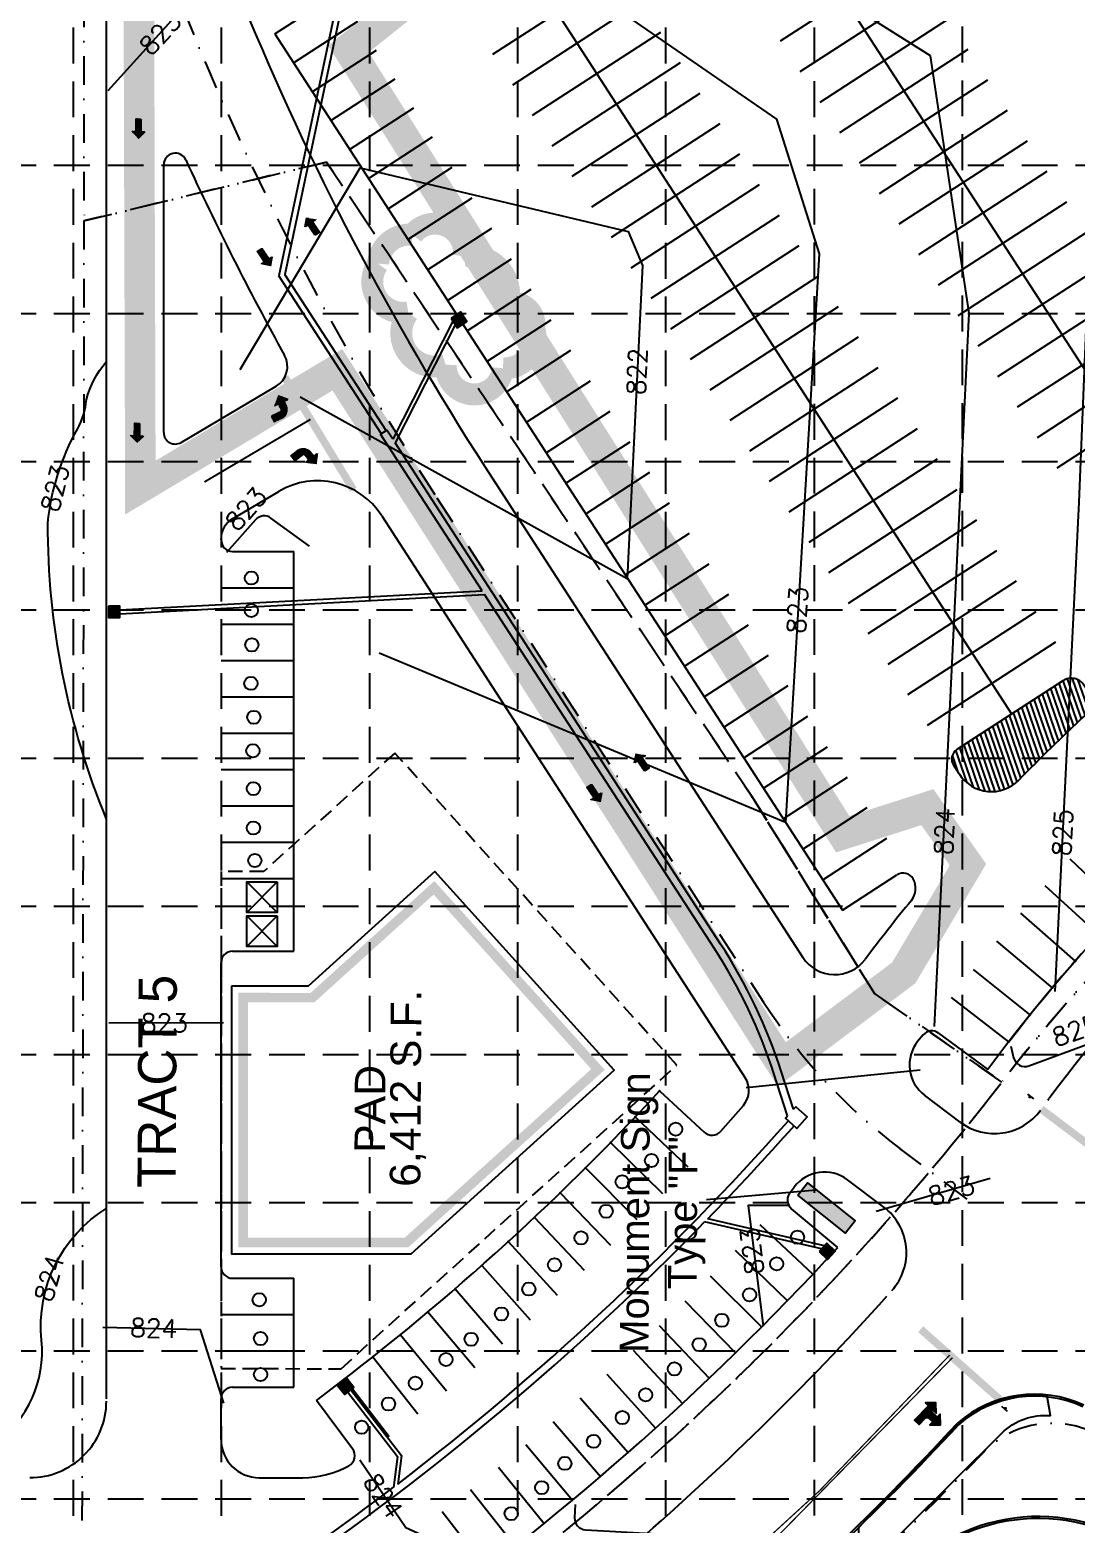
# Model space of a CAD drawing. Header units: inches. Extents: x -105549 to 5741, y -35602 to 5776.
# Drawn here: x 5108.3 to 5381.9, y 3908 to 4298.7 of the extents above; entities that cross this region are included whole.
import ezdxf

# ---------------------------------------------------------------- set-up
doc = ezdxf.new("R2010")
doc.units = ezdxf.units.IN
doc.header["$LTSCALE"] = 30
doc.header["$MEASUREMENT"] = 0
for name, pattern in [('DASHDOT2', [0.5, 0.25, -0.125, 0, -0.125]), ('DASHED', [0.75, 0.5, -0.25]), ('HIDDEN', [0.375, 0.25, -0.125]), ('HIDDEN2', [0.1875, 0.125, -0.0625]), ('PHANTOM2', [1.25, 0.625, -0.125, 0.125, -0.125, 0.125, -0.125])]:
    doc.linetypes.add(name, pattern=pattern)
for name, color, linetype in [('A-SHELL-EXTWALL', 4, 'Continuous'), ('A-SITE-CURB', 2, 'Continuous'), ('A-SITE-PKSTRIPE', 7, 'Continuous'), ('A-SITE-PROPERTY', 6, 'DASHDOT2'), ('A_SIT_CURB', 1, 'Continuous'), ('A_SIT_PROPERTY', 3, 'PHANTOM2'), ('Buildings', 3, 'Continuous'), ('Buildings Inner lines', 213, 'Continuous'), ('C-BLDG-OTLN', 8, 'Continuous'), ('C-SIGN', 7, 'Continuous'), ('GRID', 254, 'HIDDEN'), ('INLET PROTECTION', 5, 'Continuous'), ('LIMITS OF DISTURBANCE', 1, 'DASHED'), ('LOGO', 50, 'Continuous'), ('SITE-PARKING NOTES', 7, 'Continuous'), ('WALL', 7, 'Continuous'), ('x37001pst$0$p-stm', 5, 'Continuous'), ('x37001pst$0$P-STM-INLET', 4, 'Continuous'), ('x37001pto$0$P-CONT-LAND', 1, 'Continuous'), ('x37001pto$0$P-CONT-MJR', 1, 'Continuous'), ('x37001pto$0$P-CONT-MNR', 1, 'Continuous'), ('x37001pto$0$P-CONT-TXT', 1, 'Continuous')]:
    doc.layers.add(name, color=color, linetype=linetype)
doc.layers.add('defpoint', color=7, linetype='Continuous', plot=False)
doc.layers.add('TRACT 4', color=172, linetype='Continuous', plot=False)
doc.styles.add('GH-HD', font='')
doc.styles.get("Standard").update_dxf_attribs({"font": 'ARIAL.TTF'})
doc.styles.add('x37001pto$0$L80', font='simplex', dxfattribs={"height": 4.8})
doc.styles.get('GH-HD').set_extended_font_data('Goudy Old Style')

# ---------------------------------------------------------------- blocks, each defined once
blk = doc.blocks.new('A$C063603EB')
at = {"layer": 'A_SIT_CURB'}
blk.add_line((0, 0.37), (2, 0.38), dxfattribs=at)
blk.add_circle((1, 0.19), 0.187, dxfattribs=at)

msp = doc.modelspace()

# ---------------------------------------------------------------- hatches: boundary and pattern name
at = {"layer": 'A-SITE-PKSTRIPE'}
h = msp.add_hatch(dxfattribs=at)
h.set_pattern_fill('ANSI31', scale=10, angle=63.9973, style=0)
h.set_pattern_definition([(108.99734, (7763.0714, -869.9466), (-1.18191711, -0.4069053), [])])
edge = h.paths.add_edge_path()
edge.add_arc((5709.56, 3768.09), 478.79, 132.806, 135.6924, ccw=False)
edge.add_arc((5380.82, 4123.03), 5, 312.806, 392.949)
edge.add_line((5385.02, 4125.74), (5383.99, 4127.33))
edge.add_arc((5380.63, 4125.15), 4, 392.949, 482.949)
edge.add_line((5378.46, 4128.51), (5350.77, 4110.56))
edge.add_arc((5352.4, 4108.04), 3, 122.949, 212.949)
edge.add_line((5349.88, 4106.41), (5351.39, 4104.07))
edge.add_arc((5359.79, 4109.51), 10, 212.949, 315.6924)
at = {"layer": 'C-BLDG-OTLN'}
h = msp.add_hatch(dxfattribs=at)
h.set_pattern_fill('LINE', scale=0.333333, angle=43.8914, style=0)
h.set_pattern_definition([(43.891391, (4920.60869, 4032.144236), (-0.0288872313, 0.030027304), [])])
h.paths.add_polyline_path([(5137.52, 4275.36), (5136.02, 4275.39), (5135.96, 4272.11), (5134.96, 4272.13), (5136.68, 4270.34), (5138.46, 4272.06), (5137.46, 4272.08)])
h = msp.add_hatch(dxfattribs=at)
h.set_pattern_fill('LINE', scale=0.333333, angle=-101.3684, style=0)
h.set_pattern_definition([(258.631582, (5222.527058, 4568.42208), (0.0408491657, -0.008213207), [])])
h.paths.add_polyline_path([(5182.88, 4244.95), (5184.13, 4245.78), (5182.31, 4248.52), (5183.14, 4249.07), (5180.71, 4249.56), (5180.22, 4247.13), (5181.06, 4247.68)])
h = msp.add_hatch(dxfattribs=at)
h.set_pattern_fill('LINE', scale=0.333333, angle=78.6316, style=0)
h.set_pattern_definition([(78.631582, (5129.40232, 3918.112145), (-0.0408491657, 0.008213207), [])])
h.paths.add_polyline_path([(5169.05, 4241.59), (5167.8, 4240.76), (5169.62, 4238.02), (5168.79, 4237.47), (5171.22, 4236.98), (5171.7, 4239.4), (5170.87, 4238.85)])
h = msp.add_hatch(dxfattribs=at)
h.set_pattern_fill('LINE', scale=0.333333, angle=434.7894, style=0)
h.set_pattern_definition([(345.938945, (5122.150233, 4082.053045), (-0.010123155, -0.040418224), [])])
h.paths.add_polyline_path([(5174.24, 4197.22), (5172.12, 4196.25), (5171.43, 4197.76), (5173.55, 4198.73, 0.414214), (5173.88, 4199.62), (5173.29, 4200.91), (5172.27, 4200.44), (5173.23, 4203.03), (5175.82, 4202.06), (5174.8, 4201.6), (5175.39, 4200.31, -0.414214)])
h = msp.add_hatch(dxfattribs=at)
h.set_pattern_fill('LINE', scale=0.333333, angle=43.8914, style=0)
h.set_pattern_definition([(43.891391, (4920.224815, 3952.62667), (-0.0288872313, 0.030027304), [])])
h.paths.add_polyline_path([(5137.14, 4195.85), (5135.64, 4195.88), (5135.58, 4192.59), (5134.58, 4192.61), (5136.29, 4190.82), (5138.08, 4192.54), (5137.08, 4192.56)])
h = msp.add_hatch(dxfattribs=at)
h.set_pattern_fill('LINE', scale=0.333333, angle=434.7894, style=0)
h.set_pattern_definition([(76.908695, (5052.18773, 4194.985894), (-0.040583765, 0.009437646), [])])
h.paths.add_polyline_path([(5178.43, 4188.78), (5176.6, 4187.33), (5177.63, 4186.03), (5179.47, 4187.47, -0.414214), (5180.4, 4187.36), (5181.28, 4186.25), (5180.4, 4185.56), (5183.14, 4185.23), (5183.47, 4187.97), (5182.59, 4187.28), (5181.71, 4188.39, 0.414214)])
h = msp.add_hatch(dxfattribs=at)
h.set_pattern_fill('LINE', scale=0.333333, angle=-101.3684, style=0)
h.set_pattern_definition([(258.631582, (5308.726767, 4428.332146), (0.0408491657, -0.008213207), [])])
h.paths.add_polyline_path([(5269.08, 4104.86), (5270.33, 4105.69), (5268.51, 4108.43), (5269.34, 4108.98), (5266.91, 4109.47), (5266.42, 4107.04), (5267.26, 4107.59)])
h = msp.add_hatch(dxfattribs=at)
h.set_pattern_fill('LINE', scale=0.333333, angle=78.6316, style=0)
h.set_pattern_definition([(78.631582, (5215.602028, 3778.02221), (-0.0408491657, 0.008213207), [])])
h.paths.add_polyline_path([(5255.25, 4101.5), (5254, 4100.67), (5255.82, 4097.93), (5254.99, 4097.38), (5257.42, 4096.89), (5257.9, 4099.31), (5257.07, 4098.76)])
h = msp.add_hatch(dxfattribs=at)
h.set_pattern_fill('LINE', scale=0.333333, angle=173.0354, style=0)
h.set_pattern_definition([(84.233467, (5527.873145, 5612.234123), (-0.0414558153, 0.0041864651), [])])
h.paths.add_polyline_path([(5341.79, 3935.14), (5342.43, 3935.8, -0.414214), (5343.49, 3935.81), (5343.86, 3935.45), (5344.91, 3936.52), (5344.54, 3936.88, 0.085164), (5343.92, 3937.31), (5344.49, 3937.9), (5345.2, 3937.2), (5345.17, 3939.67), (5342.7, 3939.65), (5343.41, 3938.95), (5340.71, 3936.19)])
h.paths.add_polyline_path([(5340.86, 3934.19), (5341.79, 3935.14), (5340.71, 3936.19), (5339.79, 3935.24)])
h.paths.add_polyline_path([(5344.56, 3934.76), (5343.86, 3934.05), (5346.34, 3934.07), (5346.31, 3936.55), (5345.61, 3935.83), (5344.91, 3936.52), (5343.86, 3935.45)])
at = {"layer": 'x37001pst$0$P-STM-INLET'}
for points in [[(5218.43, 4223.31), (5220.06, 4220.79), (5222.58, 4222.42), (5220.94, 4224.94)], [(5128.81, 4148.01), (5128.81, 4145.01), (5131.81, 4145.01), (5131.81, 4148.01)], [(5314.71, 3979.29), (5316.9, 3977.23), (5318.95, 3979.42), (5316.77, 3981.47)], [(5188.78, 3944.25), (5190.63, 3941.89), (5192.99, 3943.74), (5191.14, 3946.1)]]:
    msp.add_hatch(color=5, dxfattribs=at).paths.add_polyline_path(points)

# ---------------------------------------------------------------- linework, layer by layer
at = {"layer": 'A-SHELL-EXTWALL', "color": 7}
for p, q in [((5164.99, 4075.93), (5172.99, 4067.93)), ((5164.99, 4067.93), (5172.99, 4075.93)), ((5164.99, 4067.01), (5172.99, 4059.01)), ((5164.99, 4059.01), (5172.99, 4067.01))]:
    msp.add_line(p, q, dxfattribs=at)
for points in [[(5172.99, 4075.93), (5172.99, 4067.93), (5164.99, 4067.93), (5164.99, 4075.93)], [(5172.99, 4067.01), (5172.99, 4059.01), (5164.99, 4059.01), (5164.99, 4067.01)]]:
    msp.add_lwpolyline(points, close=True, dxfattribs=at)
at = {"layer": 'A-SITE-CURB', "color": 7}
for p, q in [((5128.29, 3940.8), (5128.31, 4311.41)), ((5172.34, 4297.6), (5187.21, 4307.24)), ((5172.34, 4297.6), (5320.82, 4068.51)), ((5143.3, 4193.38), (5143.31, 4263.43)), ((5147.83, 4190.8), (5172.7, 4205.48)), ((5227.31, 4184.49), (5310.46, 4056.19)), ((5161.25, 4170.85), (5173.36, 4178)), ((5200.31, 4171.63), (5295.4, 4024.66)), ((5158.3, 4165.3), (5158.3, 4165.68)), ((5161.3, 4162.3), (5177.3, 4162.3)), ((5177.3, 4057.8), (5177.3, 4162.3)), ((5320.82, 4068.51), (5335.08, 4077.75)), ((5158.29, 3975.3), (5158.3, 4054.8)), ((5161.3, 4057.8), (5177.3, 4057.8)), ((5341.94, 4035.92), (5340.48, 4034.21)), ((5345.97, 4036.37), (5358.82, 4026.87)), ((5272.98, 4021.28), (5284.67, 4010.48)), ((5272.98, 4021.28), (5284.67, 4010.48)), ((5351.62, 4013.12), (5342.31, 4020.13)), ((5288.97, 4010.71), (5294.89, 4017.5)), ((5331.61, 3990.9), (5322.09, 3998.06)), ((5319.57, 3980.35), (5307.49, 3990.47)), ((5161.29, 3972.3), (5177.29, 3972.3)), ((5177.29, 3943.8), (5177.29, 3972.3)), ((5161.29, 3943.8), (5177.29, 3943.8)), ((5158.29, 3930.16), (5158.29, 3940.8)), ((5192.68, 3927.71), (5183.22, 3940.36)), ((5168.29, 3920.16), (5179.63, 3920.16))]:
    msp.add_line(p, q, dxfattribs=at)
msp.add_lwpolyline([(5401.19, 3922.36), (5393.91, 3907.45, -0.397348), (5390.7, 3906.24, 0.397511), (5328.41, 3882.76)], format="xyb", dxfattribs=at)
for centre, radius, start, end in [((5844.09, 4584.25), 735, 191.64614, 212.94913), ((5146.31, 4263.43), 3, 24.6915, 179.9973), ((5844.09, 4584.25), 765, 204.69155, 208.9844), ((5169.65, 4210.64), 6, 300.5452, 28.9844), ((5146.3, 4193.38), 3, 179.9973, 300.5452), ((5183.52, 4160.77), 20, 32.9007, 120.5452), ((5710.1, 3767.12), 436.89, 110.9644, 143.5185), ((5709.56, 3768.09), 435.79, 110.9445, 142.4089), ((5164.3, 4165.68), 6, 120.5452, 179.9973), ((5161.3, 4165.3), 3, 179.9973, 269.9973), ((5709.56, 3768.88), 418, 110.6177, 143.1919), ((5336.72, 4075.24), 3, 29.5074, 122.949), ((5334.97, 4074.25), 5, 320.74, 29.5074), ((5709.56, 3768.09), 478.79, 140.74, 143.0899), ((5161.3, 4054.8), 3, 89.9973, 179.9973), ((5318.79, 4061.6), 9.93, 212.9491, 323.0899), ((5344.2, 4033.98), 2.98, 53.5185, 139.4131), ((5348.28, 4028.07), 9.93, 141.7957, 233.0375), ((5290.4, 4021.42), 5.96, 318.9026, 32.9491), ((4787.78, 4469.2), 660.34, 306.78708, 317.28721), ((4778.86, 4465.34), 744.44, 323.14646, 323.19192), ((5286.71, 4012.69), 3, 227.2872, 318.9026), ((5286.71, 4012.69), 3, 227.2872, 318.9026), ((5316.12, 3990.13), 9.93, 53.0375, 143.0375), ((5309.41, 3992.77), 3, 148.256, 230.0428), ((5309.41, 3992.77), 3, 148.256, 230.0428), ((5309.41, 3992.77), 3, 148.256, 230.0428), ((4787.78, 4469.2), 722.34, 305.23854, 317.4085), ((5161.29, 3975.3), 3, 179.9973, 269.9973), ((4778.86, 4465.34), 744.44, 303.41311, 318.03894), ((5161.29, 3940.8), 3, 89.9973, 179.9973), ((5371, 3911.48), 30.5, 64.9054, 131.2901), ((5371, 3911.48), 30, 64.9054, 131.2901), ((5108.29, 3940.17), 20, 269.9623, 359.9973), ((4778.81, 4465.28), 780.44, 302.59415, 317.13866), ((4778.81, 4465.28), 780.94, 303.45744, 317.13866), ((5168.29, 3930.16), 10, 179.9973, 269.9973), ((5190.28, 3925.91), 3, 298.9496, 36.7871), ((5179.63, 3945.16), 25, 269.9973, 298.9496), ((5372, 3861.49), 48, 67.3161, 153.9973)]:
    msp.add_arc(centre, radius, start, end, dxfattribs=at)
at = {"layer": 'A-SITE-PKSTRIPE', "color": 7}
for p, q in [((5233.58, 4442.13), (5414.41, 4163.13)), ((5225.52, 4335.05), (5365.03, 4119.81)), ((5304.62, 4295.75), (5338.19, 4317.5)), ((5229.41, 4292.28), (5262.97, 4314.04)), ((5229.41, 4292.28), (5262.97, 4314.04)), ((5309.79, 4287.78), (5343.35, 4309.53)), ((5234.58, 4284.31), (5268.14, 4306.07)), ((5177.23, 4290.05), (5194.02, 4300.92)), ((5314.96, 4279.8), (5348.52, 4301.56)), ((5239.74, 4276.34), (5273.31, 4298.1)), ((5182.13, 4282.49), (5198.91, 4293.37)), ((5320.12, 4271.83), (5353.69, 4293.59)), ((5244.91, 4268.37), (5278.48, 4290.12)), ((5187.02, 4274.94), (5203.81, 4285.82)), ((5325.29, 4263.86), (5358.86, 4285.62)), ((5250.08, 4260.4), (5283.64, 4282.15)), ((5191.92, 4267.39), (5208.7, 4278.27)), ((5330.46, 4255.89), (5364.02, 4277.64)), ((5255.24, 4252.42), (5288.81, 4274.18)), ((5196.81, 4259.84), (5213.6, 4270.71)), ((5335.62, 4247.92), (5369.19, 4269.67)), ((5260.41, 4244.45), (5293.98, 4266.21)), ((5201.98, 4251.86), (5218.76, 4262.74)), ((5265.58, 4236.48), (5299.14, 4258.24)), ((5340.79, 4239.94), (5374.36, 4261.7)), ((5207.15, 4243.89), (5223.93, 4254.77)), ((5270.74, 4228.51), (5304.31, 4250.26)), ((5345.96, 4231.97), (5379.52, 4253.73)), ((5212.31, 4235.92), (5229.1, 4246.8)), ((5275.91, 4220.54), (5309.48, 4242.29)), ((5351.12, 4224), (5384.69, 4245.76)), ((5217.48, 4227.95), (5234.26, 4238.83)), ((5356.29, 4216.03), (5389.86, 4237.78)), ((5222.65, 4219.98), (5239.43, 4230.85)), ((5281.08, 4212.56), (5314.64, 4234.32)), ((5361.46, 4208.06), (5395.02, 4229.81)), ((5227.82, 4212), (5244.6, 4222.88)), ((5286.25, 4204.59), (5319.81, 4226.35)), ((5366.63, 4200.08), (5400.19, 4221.84)), ((5232.98, 4204.03), (5249.77, 4214.91)), ((5291.41, 4196.62), (5324.98, 4218.38)), ((5371.79, 4192.11), (5405.36, 4213.87)), ((5296.58, 4188.65), (5330.15, 4210.4)), ((5238.15, 4196.06), (5254.93, 4206.94)), ((5376.96, 4184.14), (5410.53, 4205.9)), ((5301.75, 4180.68), (5335.31, 4202.43)), ((5243.32, 4188.09), (5260.1, 4198.97)), ((5306.91, 4172.7), (5340.48, 4194.46)), ((5248.48, 4180.12), (5265.27, 4190.99)), ((5312.08, 4164.73), (5345.65, 4186.49)), ((5253.65, 4172.14), (5270.43, 4183.02)), ((5317.25, 4156.76), (5350.81, 4178.52)), ((5258.82, 4164.17), (5275.6, 4175.05)), ((5322.41, 4148.79), (5355.98, 4170.54)), ((5263.98, 4156.2), (5280.77, 4167.08)), ((5327.58, 4140.82), (5361.15, 4162.57)), ((5269.15, 4148.23), (5285.93, 4159.11)), ((5158.3, 4152.8), (5177.3, 4152.8)), ((5332.75, 4132.84), (5366.31, 4154.6)), ((5274.32, 4140.26), (5291.1, 4151.13)), ((5337.92, 4124.87), (5371.48, 4146.63)), ((5158.3, 4143.3), (5177.3, 4143.3)), ((5279.49, 4132.28), (5296.27, 4143.16)), ((5343.08, 4116.9), (5376.65, 4138.66)), ((5158.3, 4133.8), (5177.3, 4133.8)), ((5284.65, 4124.31), (5301.44, 4135.19)), ((5289.82, 4116.34), (5306.6, 4127.22)), ((5158.3, 4124.3), (5177.3, 4124.3)), ((5294.99, 4108.37), (5311.77, 4119.25)), ((5158.3, 4114.8), (5177.3, 4114.8)), ((5300.15, 4100.4), (5316.94, 4111.27)), ((5158.3, 4105.3), (5177.3, 4105.3)), ((5305.32, 4092.42), (5322.1, 4103.3)), ((5158.3, 4095.8), (5177.3, 4095.8)), ((5310.49, 4084.45), (5327.27, 4095.33)), ((5158.3, 4086.3), (5177.3, 4086.3)), ((5315.65, 4076.48), (5332.44, 4087.36)), ((5394.13, 4068.78), (5380.38, 4081.89)), ((5158.3, 4076.8), (5177.3, 4076.8)), ((5387.86, 4062.06), (5373.84, 4074.88)), ((5381.74, 4055.22), (5367.45, 4067.74)), ((5381.74, 4055.22), (5367.45, 4067.74)), ((5375.76, 4048.25), (5361.21, 4060.46)), ((5375.76, 4048.25), (5361.21, 4060.46)), ((5369.93, 4041.15), (5355.12, 4053.05)), ((5369.93, 4041.15), (5355.12, 4053.05)), ((5349.21, 4045.7), (5364.26, 4034.08)), ((5266.62, 4014.48), (5280.39, 4001.4)), ((5260.16, 4007.78), (5273.75, 3994.5)), ((5253.61, 4001.16), (5267.01, 3987.7)), ((5246.96, 3994.64), (5260.17, 3980.99)), ((5240.23, 3988.22), (5253.25, 3974.38)), ((5299.22, 3986.37), (5313.03, 3973.33)), ((5233.4, 3981.89), (5246.22, 3967.87)), ((5292.76, 3979.63), (5306.4, 3966.4)), ((5226.49, 3975.66), (5239.11, 3961.45)), ((5286.22, 3972.97), (5299.68, 3959.56)), ((5219.49, 3969.52), (5231.91, 3955.14)), ((5279.59, 3966.39), (5292.87, 3952.81)), ((5158.29, 3962.8), (5177.29, 3962.8)), ((5212.4, 3963.48), (5224.62, 3948.93)), ((5205.23, 3957.55), (5217.24, 3942.83)), ((5272.87, 3959.91), (5285.97, 3946.15)), ((5158.29, 3953.3), (5177.29, 3953.3)), ((5266.07, 3953.51), (5278.99, 3939.58)), ((5197.98, 3951.72), (5209.78, 3936.83)), ((5190.64, 3945.98), (5202.23, 3930.93)), ((5259.18, 3947.21), (5271.91, 3933.11)), ((5252.21, 3941), (5264.75, 3926.73)), ((5245.15, 3934.88), (5257.51, 3920.45)), ((5238.02, 3928.85), (5250.18, 3914.26)), ((5230.81, 3922.93), (5242.78, 3908.17)), ((5223.52, 3917.09), (5235.29, 3902.18)), ((5216.15, 3911.36), (5227.72, 3896.29))]:
    msp.add_line(p, q, dxfattribs=at)
at = {"layer": 'A-SITE-PKSTRIPE', "color": 7, "linetype": 'DASHDOT2'}
for p, q in [((5214.72, 4176.33), (5300.17, 4044.49)), ((5353.45, 3992.98), (5335.85, 4006.22))]:
    msp.add_line(p, q, dxfattribs=at)
at = {"layer": 'A-SITE-PKSTRIPE', "color": 7, "const_width": 0.5}
msp.add_lwpolyline([(5153.93, 4180.46), (5181.68, 4196.84)], dxfattribs=at)
at = {"layer": 'A-SITE-PKSTRIPE', "color": 7}
msp.add_lwpolyline([(5366.94, 4102.53, -0.012595), (5384.22, 4119.36, 0.364677), (5385.02, 4125.74), (5383.99, 4127.33, 0.414214), (5378.46, 4128.51), (5350.77, 4110.56, 0.414214), (5349.88, 4106.41), (5351.39, 4104.07, 0.480963)], format="xyb", close=True, dxfattribs=at)
at = {"layer": 'A-SITE-PKSTRIPE', "color": 7, "const_width": 0.333}
for points in [[(5201.7, 3824.29, 0.063779), (5349.61, 3951.55)], [(5240.19, 3852.67, 0.048153), (5348.87, 3952.22)]]:
    msp.add_lwpolyline(points, format="xyb", dxfattribs=at)
at = {"layer": 'A-SITE-PKSTRIPE', "color": 7, "linetype": 'DASHDOT2'}
for centre, radius, start, end in [((5844.09, 4584.25), 750, 179.99734, 212.94913), ((5426.05, 4126.07), 150, 212.9491, 233.0375)]:
    msp.add_arc(centre, radius, start, end, dxfattribs=at)
at = {"layer": 'A-SITE-PKSTRIPE', "color": 7}
for p in [(5381.74, 4055.22), (5375.76, 4048.25), (5369.93, 4041.15), (5272.98, 4021.28), (5266.62, 4014.48), (5260.16, 4007.78), (5253.61, 4001.16), (5246.96, 3994.64), (5240.23, 3988.22), (5233.4, 3981.89), (5226.49, 3975.66), (5219.49, 3969.52), (5212.4, 3963.48), (5205.23, 3957.55), (5197.98, 3951.72), (5190.64, 3945.98)]:
    msp.add_point(p, dxfattribs=at)
at = {"layer": 'A-SITE-PROPERTY', "color": 7}
for p, q in [((5122.26, 4457.85), (5122.44, 4248.71)), ((5122.43, 4248.71), (5185.83, 4264.11)), ((5122.43, 4248.71), (5185.83, 4264.11)), ((5122.43, 4248.71), (5185.83, 4264.11)), ((5185.83, 4264.11), (5297.04, 4098.4)), ((5185.83, 4264.11), (5297.04, 4098.4)), ((5185.83, 4264.11), (5297.04, 4098.4)), ((5297.04, 4098.4), (5297, 4098.45)), ((5297, 4098.45), (5329.24, 4046.68)), ((5297.04, 4098.4), (5329.24, 4046.68)), ((5297.04, 4098.4), (5329.24, 4046.68)), ((5329.24, 4046.68), (5362.52, 4023.6)), ((5329.24, 4046.68), (5362.52, 4023.6)), ((5329.24, 4046.68), (5362.52, 4023.6))]:
    msp.add_line(p, q, dxfattribs=at)
msp.add_lwpolyline([(5185.83, 4264.11), (5122.43, 4248.71), (5121.78, 3823.11, 0.109016), (5362.51, 4023.58, -0.000014), (5362.52, 4023.6), (5329.24, 4046.68), (5297.04, 4098.4), (5297.04, 4098.4)], format="xyb", close=True, dxfattribs=at)
msp.add_lwpolyline([(4778.21, 3741.94), (4435.07, 3733.46), (4778.21, 3741.94, 0.235445), (5362.52, 4023.6)], format="xyb", dxfattribs=at)
for centre, radius, start, end in [((5753.76, 3720.46), 494.94, 100.6841, 142.2303), ((5753.76, 3720.46), 494.94, 109.5116, 142.2303), ((5753.76, 3720.46), 494.94, 109.5116, 142.2303), ((5753.76, 3720.46), 494.94, 109.5116, 142.2303), ((5375.67, 3909.4), 25, 64.9054, 136.1974), ((4763.82, 4496.19), 822.75, 303.13342, 316.19736)]:
    msp.add_arc(centre, radius, start, end, dxfattribs=at)
at = {"layer": 'Buildings', "color": 7}
msp.add_lwpolyline([(5161.05, 4048.67), (5161.04, 3978.67), (5207.97, 3978.66), (5261.12, 4026.67), (5214.2, 4078.62), (5181.03, 4048.66)], close=True, dxfattribs=at)
msp.add_lwpolyline([(5161.05, 4048.67), (5161.04, 3978.67), (5207.97, 3978.66), (5261.12, 4026.67), (5214.2, 4078.62), (5181.03, 4048.66)], close=True, dxfattribs=at)
at = {"layer": 'Buildings Inner lines', "color": 7, "const_width": 2.5}
msp.add_lwpolyline([(5164.05, 4045.67), (5164.04, 3981.67), (5206.81, 3981.66), (5256.88, 4026.89), (5213.98, 4074.38), (5182.19, 4045.66)], close=True, dxfattribs=at)
at = {"layer": 'C-BLDG-OTLN', "color": 7, "const_width": 2}
for points in [[(5192.87, 4178.45), (5174.97, 4207.86)], [(5372.8, 4016.53), (5391.55, 4002.37)], [(5361.86, 3940.71), (5341.28, 3958.99)]]:
    msp.add_lwpolyline(points, dxfattribs=at)
at = {"layer": 'C-BLDG-OTLN', "color": 7, "linetype": 'HIDDEN2'}
msp.add_lwpolyline([(5158.3, 4078.67), (5158.29, 3948.67), (5189.67, 3948.66), (5277.49, 4027.98), (5203.75, 4109.61), (5169.49, 4078.66)], close=True, dxfattribs=at)
at = {"layer": 'C-BLDG-OTLN', "color": 7}
for points in [[(5344.06, 3937.34), (5344.49, 3937.78), (5345.29, 3937), (5345.26, 3939.76), (5342.5, 3939.73), (5343.3, 3938.94), (5339.67, 3935.24), (5340.86, 3934.07), (5342.49, 3935.74, -0.414214), (5343.43, 3935.75), (5344.45, 3934.76), (5343.66, 3933.96), (5346.42, 3933.99), (5346.39, 3936.75), (5345.61, 3935.95), (5344.6, 3936.94, 0.072565)], [(5343.92, 3937.31), (5344.49, 3937.9), (5345.2, 3937.2), (5345.17, 3939.67), (5342.7, 3939.65), (5343.41, 3938.95), (5339.79, 3935.24), (5340.86, 3934.19), (5342.43, 3935.8, -0.414214), (5343.49, 3935.81), (5344.56, 3934.76), (5343.86, 3934.05), (5346.34, 3934.07), (5346.31, 3936.55), (5345.61, 3935.83), (5344.54, 3936.88, 0.085164)]]:
    msp.add_lwpolyline(points, format="xyb", close=True, dxfattribs=at)
at = {"layer": 'C-SIGN', "color": 7}
msp.add_lwpolyline([(5309.1, 3994.06), (5311.64, 3997.26), (5324.17, 3987.31), (5321.63, 3984.11)], close=True, dxfattribs=at)
for points in [[(5311.64, 3997.26), (5309.1, 3994.06), (5321.63, 3984.11)], [(5321.63, 3984.11), (5324.17, 3987.31), (5311.64, 3997.26)]]:
    msp.add_solid(points, dxfattribs=at)
at = {"layer": 'defpoint', "color": 7}
msp.add_line((5375.25, 3936.38), (5374.26, 3941.88), dxfattribs=at)
msp.add_lwpolyline([(5374.33, 3941.47, 0.215159), (5351.29, 3934.12), (5325.05, 3907.18), (5325.05, 3894.56), (5362.47, 3931.78, -0.221827), (5375.25, 3936.38)], format="xyb", close=True, dxfattribs=at)
at = {"layer": 'GRID', "color": 253, "linetype": 'HIDDEN', "ltscale": 1.25}
for p, q in [((5119.69, 3488.32), (5119.69, 5735.41)), ((5158.43, 3488.31), (5158.43, 5735.41)), ((5197.17, 3488.31), (5197.17, 5735.41)), ((5235.91, 3488.3), (5235.91, 5735.41)), ((5274.65, 3488.3), (5274.65, 5735.41)), ((5313.57, 3488.38), (5313.39, 5735.41)), ((5352.27, 3488.57), (5352.13, 5735.41)), ((4228.65, 4263.26), (5700.8, 4263.26)), ((4228.65, 4224.52), (5700.8, 4224.52)), ((4228.65, 4185.78), (5700.8, 4185.78)), ((4228.65, 4147.04), (5700.8, 4147.04)), ((4228.65, 4108.3), (5700.8, 4108.3)), ((4228.65, 4069.56), (5700.8, 4069.56)), ((4228.65, 4030.82), (5700.8, 4030.82)), ((4228.65, 3992.08), (5700.8, 3992.08)), ((4228.65, 3953.34), (5700.8, 3953.34)), ((4228.65, 3914.6), (5700.8, 3914.6))]:
    msp.add_line(p, q, dxfattribs=at)
at = {"layer": 'INLET PROTECTION', "color": 2, "ltscale": 100, "const_width": 5.74}
msp.add_lwpolyline([(5221.75, 4239.48, 0.520567), (5221.75, 4239.48, 0.765195), (5208.34, 4245.12, 0.417879), (5199.34, 4237.54, 0.6649), (5207.25, 4224.78, 0.744833), (5217.05, 4211.13, 0.975642), (5232.01, 4210.19, 0.520567), (5240.2, 4220.59, 0.520567), (5233.36, 4227.27, 0.540264), (5221.75, 4239.48)], format="xyb", close=True, dxfattribs=at)
at = {"layer": 'LIMITS OF DISTURBANCE', "ltscale": 3, "const_width": 8}
msp.add_lwpolyline([(5066.69, 4356.21), (5136.64, 4356.21), (5137.18, 4178.99), (5188.71, 4209.79), (5304.94, 4028.21), (5336.82, 4052.1), (5353.64, 4080.42), (5343.02, 4095.46), (5320.88, 4088.38), (5191.61, 4293.67), (5240.31, 4332.61), (5263.33, 4463.81), (5241.19, 4493.89), (5399.35, 4596.62), (5280.67, 4784.28), (5282.53, 4791.1), (5245.88, 4847.59), (5244.89, 4874.65), (5416.4, 4873.54), (5419.74, 4922.51), (4740.32, 4930.45)], dxfattribs=at)
at = {"layer": 'LOGO', "color": 7}
msp.add_lwpolyline([(5314.54, 3949.59), (5314.54, 3949.59)], dxfattribs=at)
at = {"layer": 'SITE-PARKING NOTES', "color": 7}
msp.add_line((5285.27, 3992.89), (5313.92, 3995.44), dxfattribs=at)
at = {"layer": 'TRACT 4', "color": 7}
for centre in [(5166.21, 4155.36), (5166.21, 4146.87), (5166.34, 4137.87), (5166.1, 4127.82), (5166.87, 4118.95), (5166.62, 4110.2), (5166.74, 4100.3), (5166.74, 4090.01), (5167.13, 4081.52), (5277.18, 4011.29), (5270.88, 4003.1), (5263.2, 3997.52), (5259.03, 3989.8), (5252.44, 3982.84), (5309.06, 3983.02), (5245.48, 3975.81), (5303.6, 3976.08), (5238.79, 3969.48), (5296.52, 3967.96), (5168.28, 3966.68), (5231.62, 3962.96), (5289.25, 3961.3), (5168.62, 3956.52), (5223.7, 3956.34), (5283.35, 3954.95), (5217.11, 3951.05), (5276.86, 3948.6), (5168.62, 3947.14), (5209.12, 3944.87), (5269.34, 3941.81), (5202.07, 3939.43), (5263.24, 3935.87), (5195.05, 3933.34), (5255.72, 3929.67), (5248.2, 3923.91), (5242.15, 3917.56), (5234.19, 3910.77)]:
    msp.add_circle(centre, 1.73, dxfattribs=at)
at = {"layer": 'WALL', "color": 7}
msp.add_line((5306.86, 3994.35), (5308.18, 3996.1), dxfattribs=at)
for centre, start, end in [((5360.58, 4025.02), 233.0375, 323.722), ((5322.65, 3979), 318.1922, 53.0375)]:
    msp.add_arc(centre, 14.9, start, end, dxfattribs=at)
at = {"layer": 'x37001pst$0$p-stm', "color": 5}
for p, q in [((5198.19, 4351.21), (5173.36, 4234.4)), ((5199.52, 4350.29), (5174.96, 4234.7)), ((5201.45, 4193.92), (5174.96, 4234.7)), ((5200.19, 4193.1), (5173.36, 4234.4)), ((5218.93, 4222.53), (5203.21, 4191.67)), ((5219.56, 4221.56), (5203.84, 4190.7)), ((5199.98, 4192.96), (5201.66, 4194.05)), ((5226.59, 4151.98), (5199.98, 4192.96)), ((5203.21, 4191.67), (5201.66, 4194.05)), ((5288.95, 4059.65), (5203.84, 4190.7)), ((5131.81, 4147.01), (5226.59, 4151.98)), ((5131.81, 4146.01), (5227.22, 4151.01)), ((5287.27, 4058.56), (5227.22, 4151.01)), ((5306.47, 4014.79), (5302.89, 4025.81)), ((5308.02, 4016.51), (5304.8, 4026.43)), ((5307.01, 4013.14), (5307, 4013.18)), ((5315.34, 3979.96), (5284.77, 3987.01)), ((5316.14, 3980.8), (5285.59, 3987.85)), ((5191.41, 3942.51), (5204.47, 3925.66)), ((5192.2, 3943.12), (5205.52, 3925.94)), ((5205.52, 3925.94), (5204.51, 3918.5)), ((5204.47, 3925.66), (5203.38, 3917.64))]:
    msp.add_line(p, q, dxfattribs=at)
at = {"layer": 'x37001pst$0$p-stm', "color": 5, "flags": 128}
msp.add_lwpolyline([(5308.02, 4016.51), (5308.58, 4017.13), (5311.56, 4014.46), (5308.88, 4011.49), (5305.91, 4014.16), (5306.47, 4014.79)], dxfattribs=at)
at = {"layer": 'x37001pst$0$p-stm', "color": 5}
for centre, radius, start, end in [((5170.7, 3982.85), 141, 18.0026, 33.0026), ((5170.7, 3982.85), 139, 18.0026, 33.0026), ((4764.01, 4494.65), 725.25, 307.40006, 318.43686), ((4764.01, 4494.65), 727.25, 315.82323, 318.43573), ((4764.01, 4494.65), 727.25, 304.3311, 315.73109), ((4764.01, 4494.65), 725.25, 304.26783, 307.28818)]:
    msp.add_arc(centre, radius, start, end, dxfattribs=at)
at = {"layer": 'x37001pst$0$P-STM-INLET', "color": 5, "flags": 128}
for points in [[(5218.43, 4223.31), (5220.06, 4220.79), (5222.58, 4222.42), (5220.94, 4224.94)], [(5128.81, 4148.01), (5128.81, 4145.01), (5131.81, 4145.01), (5131.81, 4148.01)], [(5314.71, 3979.29), (5316.9, 3977.23), (5318.95, 3979.42), (5316.77, 3981.47)], [(5188.78, 3944.25), (5190.63, 3941.89), (5192.99, 3943.74), (5191.14, 3946.1)]]:
    msp.add_lwpolyline(points, close=True, dxfattribs=at)
at = {"layer": 'x37001pto$0$P-CONT-LAND', "color": 43, "flags": 128}
for points, elevation in [([(5128.36, 4092.3, -0.09897), (5112.99, 4169.8, -0.103604), (5120.71, 4194.28, 0.102135), (5123.08, 4202.01, -0.116724), (5128.25, 4211.87)], 823), ([(5181.41, 4163.72), (5171.33, 4171.03, 0.384973), (5167.33, 4170.6), (5159.68, 4162.02)], 823), ([(5364.87, 4032.97), (5365.59, 4029.96, 0.44833), (5369.54, 4027.85), (5387.52, 4034.45)], 825), ([(5095.29, 3918.96), (5095.29, 3921.58, -0.241945), (5099.15, 3929.08, 0.268896), (5111.33, 3956.06, -0.288078), (5128.45, 3990.63, 9.885006)], 824), ([(5250.91, 3913.19), (5250.77, 3909.68, 0.408615), (5253.6, 3906.56), (5270.79, 3905.56)], 824)]:
    msp.add_lwpolyline(points, format="xyb", dxfattribs=dict(at, elevation=elevation))
at = {"layer": 'x37001pto$0$P-CONT-MJR', "color": 43, "elevation": 825, "flags": 128}
msp.add_lwpolyline([(5619.91, 4425.38), (5555.34, 4423.34), (5510.18, 4314.47), (5424.07, 4327.19), (5387.16, 4286.82), (5382.61, 4175.22), (5376.36, 4047.29)], dxfattribs=at)
at = {"layer": 'x37001pto$0$P-CONT-MNR', "color": 43, "flags": 128}
for points, elevation in [([(5344.88, 4038.09), (5353.98, 4224.6), (5343.87, 4291.86), (5302.55, 4317.89), (5348.27, 4329.56), (5383.89, 4391.56), (5471.29, 4373.86), (5516.65, 4482.9), (5588.2, 4484.65), (5613.17, 4609.95), (5631.23, 4664.49)], 824), ([(5166.01, 4306.76), (5231.82, 4324.78), (5303.6, 4275.35), (5314.7, 4240.15), (5305.88, 4091.41), (5199.63, 4135.67)], 823), ([(5158.67, 4315.95), (5128.71, 4282.69)], 823), ([(5163.27, 4209.91), (5194.7, 4262.59), (5264.76, 4245.95), (5268.49, 4237.04), (5264.49, 4155.14), (5178.96, 4202.6)], 822), ([(5128.91, 4039.11), (5158.91, 4039.13)], 823), ([(5341.16, 4026.74), (5295.66, 4022.05)], 824), ([(5359.41, 3998.37), (5329.61, 3989.75)], 823), ([(5306.53, 3991.28), (5296.14, 3991.36), (5300.05, 3959.78)], 823), ([(5159, 3939.64), (5152.95, 3958.85), (5127.39, 3959.42)], 824), ([(5228.87, 3896.88), (5206.6, 3907.02), (5194.57, 3924.77)], 824)]:
    msp.add_lwpolyline(points, dxfattribs=dict(at, elevation=elevation))

# ---------------------------------------------------------------- block references
at = {"layer": 'A_SIT_PROPERTY', "color": 7}
for p, rotation in [((5368.95, 4020.17), 321.671321379337), ((5364.25, 3937.76), 138.5200792845548)]:
    msp.add_blockref('A$C063603EB', p, dxfattribs=dict(at, rotation=rotation))

# ---------------------------------------------------------------- texts
at = {"layer": 'SITE-PARKING NOTES', "color": 7, "style": 'GH-HD'}
msp.add_text('TRACT 5', height=10, rotation=89.6773, dxfattribs=at).set_placement((5146.41, 3995.88))
at = {"layer": 'SITE-PARKING NOTES', "color": 7, "rotation": 89.6773}
for s, insert, char_height, attachment_point in [('{\\fArial|b0|i0|c0|p34;6,412 S.F.}', (5202.4, 3996.22, 0), 8, 1), ('{\\fArial|b0|i0|c0|p34;PAD}', (5193.17, 4005.11, 0), 8, 1), ('{\\fArial|b0|i0|c0|p34;Monument Sign \\PType "F"}', (5273.9, 3989.43), 7.5, 5)]:
    msp.add_mtext(s, dxfattribs=dict(at, insert=insert, char_height=char_height, attachment_point=attachment_point))
at = {"layer": 'x37001pto$0$P-CONT-TXT', "color": 43, "style": 'x37001pto$0$L80'}
for s, rotation, p in [('823', 47.1381, (5139.97, 4291.59, 828)), ('822', 87.205, (5269.18, 4203.07, 828)), ('823', 76.0146, (5115.71, 4172.28, 1)), ('823', 48.2606, (5162.51, 4167.21, 828)), ('823', 86.6092, (5311.05, 4140.69, 828)), ('824', 87.205, (5349.56, 4082.85, 828)), ('825', 87.205, (5380.49, 4082.53, 828)), ('823', 0.1233, (5137.3, 4036.6, 828)), ('825', 20.1719, (5376.77, 4032.7, 828)), ('823', 16.1181, (5344.06, 3991.19, 828)), ('823', 96.789, (5300.28, 3973.56, 828)), ('824', 74.0843, (5113.98, 3965.76, 1)), ('824', 358.7041, (5134.45, 3957, 828)), ('824', 304.1403, (5195.26, 3919.16, 828))]:
    msp.add_text(s, height=4.8, rotation=rotation, dxfattribs=at).set_placement(p)

doc.saveas('drawing.dxf')
